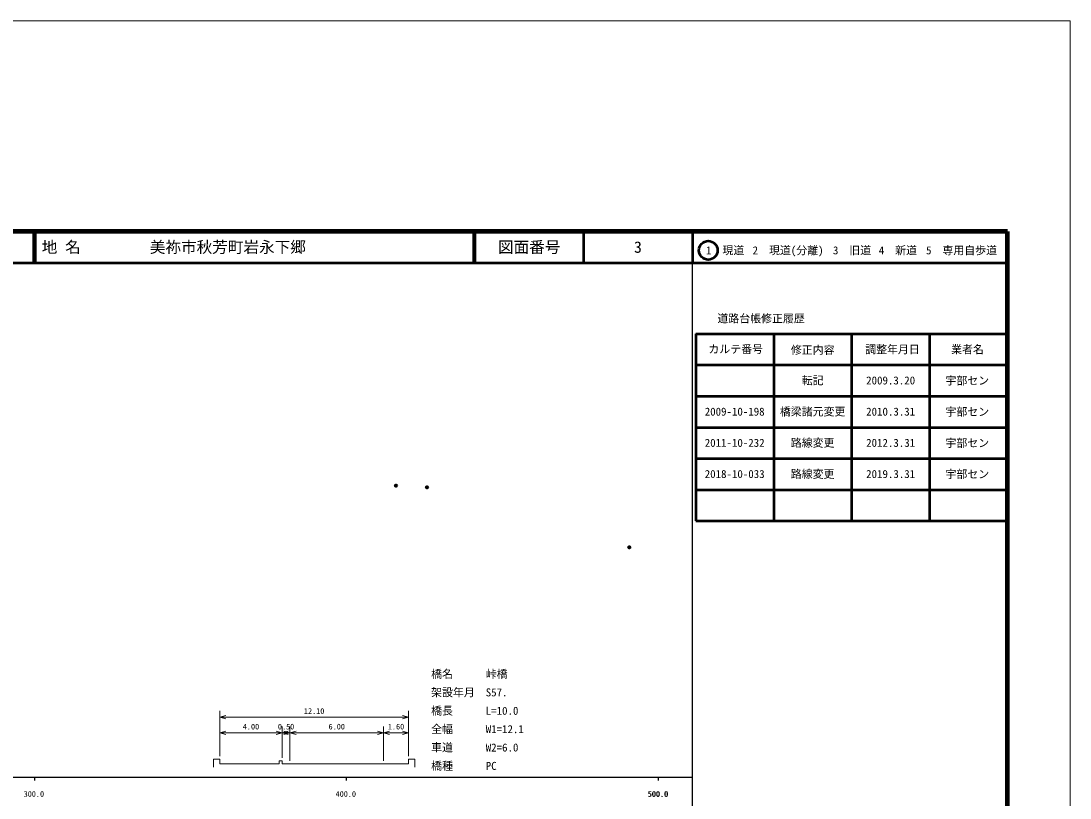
# Model space of a CAD drawing. Units: millimetres on the paper, with parts at other scales. Extents: x 0 to 700, y -48 to 448.
# Drawn here: x 363.7 to 700, y 198.4 to 447.5 of the extents above; entities that cross this region are included whole.
import ezdxf
from ezdxf.enums import TextEntityAlignment as Align

# ---------------------------------------------------------------- set-up
doc = ezdxf.new("R2010")
doc.units = ezdxf.units.MM
doc.header["$PDMODE"] = 32
doc.header["$PDSIZE"] = 0.5
for name, color, linetype, lineweight in [('M-TTL-BAND', 7, 'Continuous', 25), ('M-TTL-TXT', 7, 'Continuous', 13), ('S-TTL', 7, 'Continuous', 50), ('作業レイヤ1', 7, 'Continuous', 13)]:
    doc.layers.add(name, color=color, linetype=linetype, lineweight=lineweight)
doc.layers.add('S-TTL-TXT', color=7, linetype='Continuous')
doc.layers.add('朱書', color=1, linetype='Continuous')
doc.styles.add('ＭＳ ゴシック', font='')
doc.styles.get('ＭＳ ゴシック').set_extended_font_data('MS Gothic')

msp = doc.modelspace()

# ---------------------------------------------------------------- linework, layer by layer
at = {"layer": 'M-TTL-BAND'}
for p, q in [((579, 20), (579, 370)), ((40, 205), (579, 205)), ((368, 205), (368, 204)), ((468, 205), (468, 204)), ((568, 205), (568, 204))]:
    msp.add_line(p, q, dxfattribs=at)
at = {"layer": 'M-TTL-TXT'}
for p, q in [((427.443, 211.788), (427.443, 226.288)), ((487.943, 211.788), (487.943, 226.288)), ((429.374, 224.806), (427.443, 224.288)), ((427.443, 224.288), (487.943, 224.288)), ((427.443, 224.288), (429.374, 223.771)), ((487.943, 224.288), (486.011, 224.806)), ((486.011, 223.771), (487.943, 224.288)), ((429.374, 219.806), (427.443, 219.288)), ((427.443, 219.288), (447.443, 219.288)), ((427.443, 219.288), (429.374, 218.771)), ((447.443, 219.288), (445.511, 219.806)), ((445.511, 218.771), (447.443, 219.288)), ((447.443, 211.288), (447.443, 221.288)), ((449.374, 219.806), (447.443, 219.288)), ((447.443, 219.288), (449.943, 219.288)), ((447.443, 219.288), (449.374, 218.771)), ((449.943, 219.288), (448.011, 219.806)), ((448.011, 218.771), (449.943, 219.288)), ((449.943, 210.288), (449.943, 221.288)), ((451.874, 219.806), (449.943, 219.288)), ((449.943, 219.288), (479.943, 219.288)), ((449.943, 219.288), (451.874, 218.771)), ((479.943, 219.288), (478.011, 219.806)), ((478.011, 218.771), (479.943, 219.288)), ((479.943, 210.288), (479.943, 221.288)), ((481.874, 219.806), (479.943, 219.288)), ((479.943, 219.288), (487.943, 219.288)), ((479.943, 219.288), (481.874, 218.771)), ((487.943, 219.288), (486.011, 219.806)), ((486.011, 218.771), (487.943, 219.288)), ((425.443, 210.788), (427.443, 210.788)), ((425.443, 210.788), (425.443, 208.288)), ((427.443, 209.288), (427.443, 210.788)), ((427.443, 209.288), (446.443, 209.288)), ((447.443, 210.288), (446.443, 210.288)), ((446.443, 210.288), (446.443, 209.288)), ((447.443, 209.288), (447.443, 210.288)), ((447.443, 209.288), (449.943, 209.288)), ((449.943, 209.288), (479.943, 209.288)), ((479.943, 209.288), (487.943, 209.288)), ((487.943, 209.288), (487.943, 210.788)), ((487.943, 210.788), (489.943, 210.788)), ((489.943, 210.788), (489.943, 208.288))]:
    msp.add_line(p, q, dxfattribs=at)
at = {"layer": 'S-TTL', "color": 2, "lineweight": 140}
for p, q in [((680, 380), (40, 380)), ((680, 20), (680, 380))]:
    msp.add_line(p, q, dxfattribs=at)
at = {"layer": 'S-TTL'}
for p, q in [((367.75, 380), (367.75, 370)), ((368.25, 380), (368.25, 370)), ((508.747, 380), (508.747, 370)), ((509.247, 380), (509.247, 370)), ((543.997, 380), (543.997, 370)), ((579, 380), (579, 370)), ((40, 370), (680, 370)), ((605, 347.197), (605, 287.197)), ((630, 347.197), (630, 287.197)), ((655, 347.197), (655, 287.197)), ((580, 337.197), (680, 337.197)), ((580, 327.197), (680, 327.197)), ((580, 317.197), (680, 317.197)), ((580, 307.197), (680, 307.197)), ((580, 297.197), (680, 297.197))]:
    msp.add_line(p, q, dxfattribs=at)
at = {"layer": 'S-TTL', "color": 2}
for p, q in [((580, 347.197), (580, 287.197)), ((580, 347.197), (680, 347.197)), ((580, 287.197), (680, 287.197))]:
    msp.add_line(p, q, dxfattribs=at)
at = {"layer": 'S-TTL'}
msp.add_circle((584.031, 373.958), 3, dxfattribs=at)
at = {"layer": 'S-TTL', "color": 6}
for p in [(483.917, 298.533), (493.9, 297.988), (558.734, 278.753)]:
    msp.add_point(p, dxfattribs=at)
at = {"layer": '作業レイヤ1'}
msp.add_lwpolyline([(0, -47.5), (700, -47.5), (700, 447.5), (0, 447.5)], close=True, dxfattribs=at)

# ---------------------------------------------------------------- texts
at = {"layer": 'M-TTL-BAND', "style": 'ＭＳ ゴシック'}
for s, p in [('300.0', (367.844, 198.195)), ('400.0', (467.844, 198.195)), ('500.0', (567.844, 198.195)), ('500.0', (568, 198.195))]:
    msp.add_text(s, height=1.833, dxfattribs=at).set_placement(p, align=Align.BOTTOM_CENTER)
at = {"layer": 'M-TTL-TXT', "style": 'ＭＳ ゴシック'}
for s, p in [('橋名\u3000\u3000\u3000峠橋', (495.195, 236.065)), ('架設年月\u3000S57.', (495.195, 230.174)), ('橋長\u3000\u3000\u3000L=10.0', (495.195, 224.283)), ('全幅\u3000\u3000\u3000W1=12.1', (495.195, 218.392)), ('車道\u3000\u3000\u3000W2=6.0', (495.195, 212.501)), ('橋種\u3000\u3000\u3000PC', (495.195, 206.61))]:
    msp.add_text(s, height=2.566, dxfattribs=at).set_placement(p, align=Align.BOTTOM_LEFT)
for s, p in [('12.10', (457.693, 224.788)), ('4.00', (437.443, 219.788)), ('0.50', (448.693, 219.788)), ('6.00', (464.943, 219.788)), ('1.60', (483.943, 219.788))]:
    msp.add_text(s, height=1.833, dxfattribs=at).set_placement(p, align=Align.BOTTOM_CENTER)
at = {"layer": 'S-TTL-TXT', "style": 'ＭＳ ゴシック'}
for s, p in [('地 名', (370.38, 375)), ('美祢市秋芳町岩永下郷', (405.024, 375))]:
    msp.add_text(s, height=3.666, dxfattribs=at).set_placement(p, align=Align.MIDDLE_LEFT)
for s, height, p in [('図面番号', 3.666, (526.622, 375)), ('1\u3000現道', 2.566, (589.448, 373.958)), ('2\u3000現道(分離)', 2.566, (609.619, 373.958)), ('3\u3000旧道', 2.566, (630.121, 373.958)), ('4\u3000新道', 2.566, (644.824, 373.958)), ('5\u3000専用自歩道', 2.566, (665.228, 373.958)), ('道路台帳修正履歴', 2.566, (600.968, 352.113)), ('カルテ番号', 2.566, (592.839, 342.277)), ('修正内容', 2.566, (617.509, 342.023)), ('調整年月日', 2.566, (643.089, 342.197)), ('業者名', 2.566, (667.134, 342.197)), ('転記', 2.566, (617.5, 332.245)), ('2009.3.20', 2.566, (642.5, 332.245)), ('宇部セン', 2.566, (667.077, 332.189)), ('2009-10-198', 2.566, (592.5, 322.245)), ('橋梁諸元変更', 2.566, (617.5, 322.245)), ('2010.3.31', 2.566, (642.5, 322.245)), ('宇部セン', 2.566, (667.077, 322.189)), ('2011-10-232', 2.566, (592.5, 312.245)), ('路線変更', 2.566, (617.5, 312.245)), ('2012.3.31', 2.566, (642.5, 312.245)), ('宇部セン', 2.566, (667.077, 312.189)), ('2018-10-033', 2.566, (592.5, 302.245)), ('路線変更', 2.566, (617.5, 302.245)), ('2019.3.31', 2.566, (642.5, 302.245)), ('宇部セン', 2.566, (667.077, 302.189))]:
    msp.add_text(s, height=height, dxfattribs=at).set_placement(p, align=Align.MIDDLE_CENTER)
at = {"layer": '朱書', "style": 'ＭＳ ゴシック'}
msp.add_text('3', height=3.666, dxfattribs=at).set_placement((561.497, 375), align=Align.MIDDLE_CENTER)

doc.saveas('drawing.dxf')
